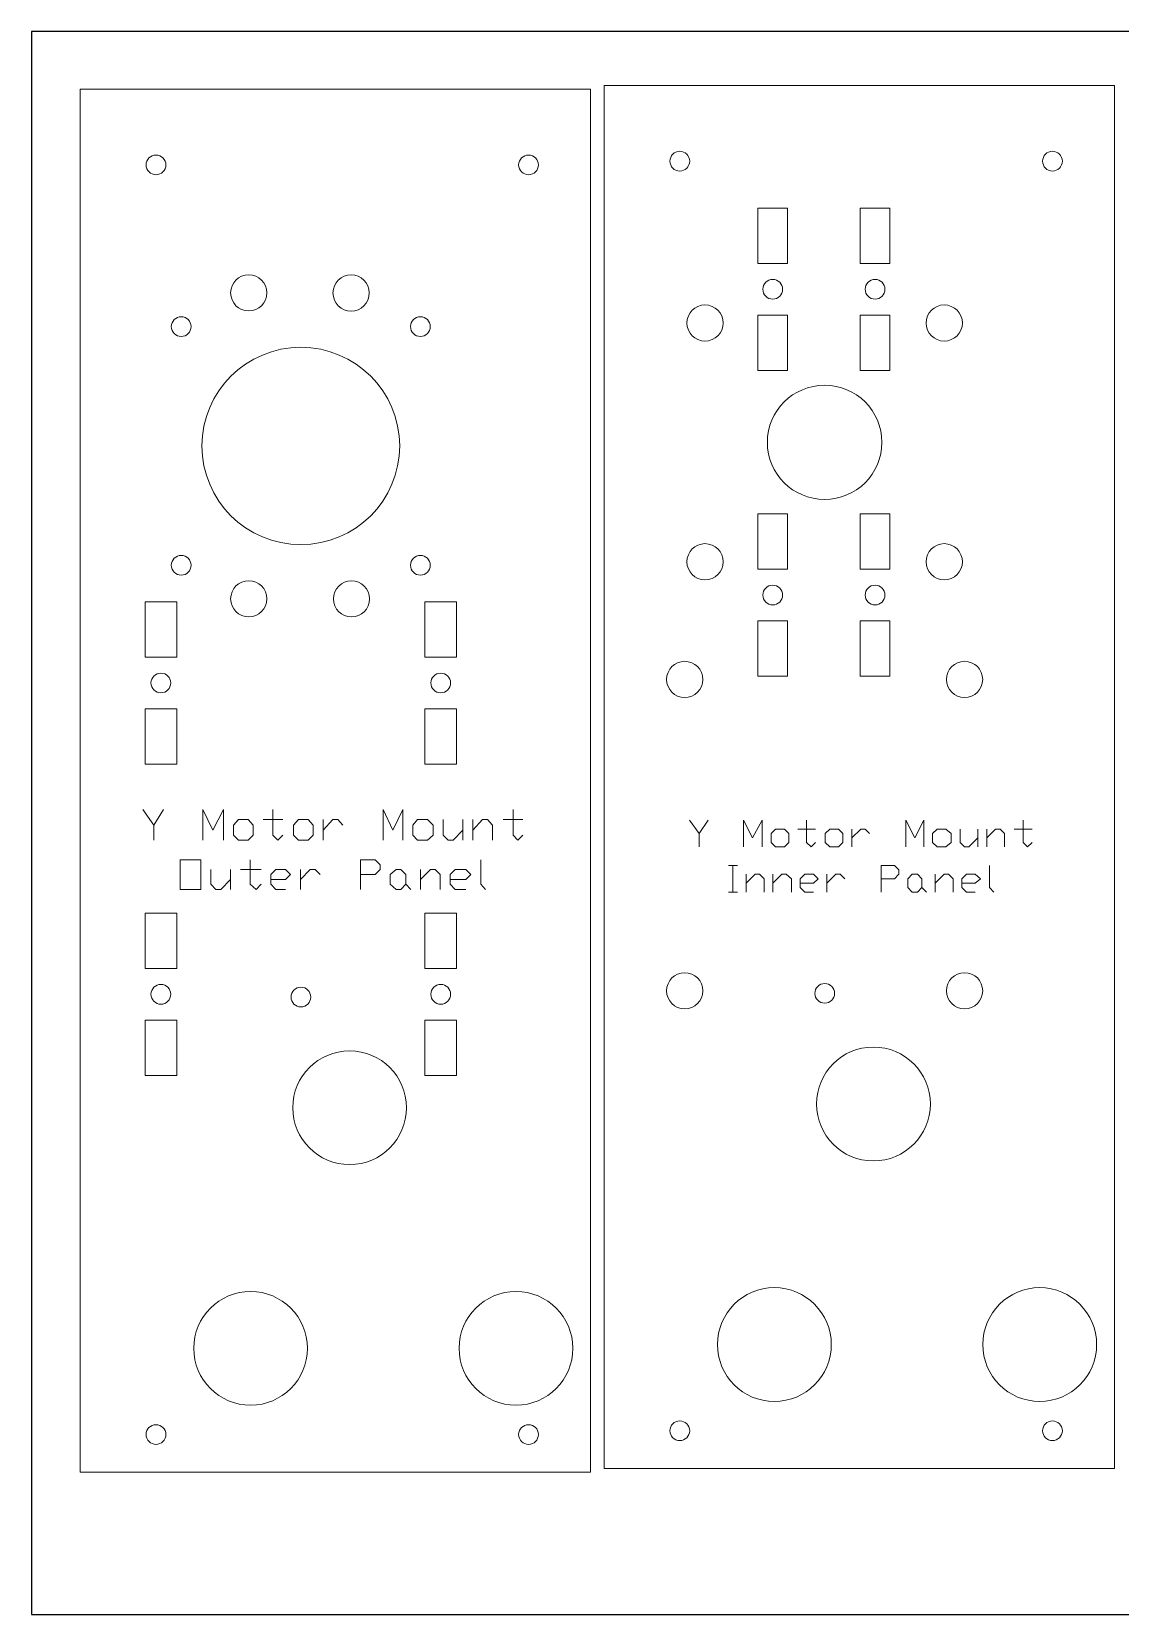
# Model space of a CAD drawing. Header units: inches. Extents: x -12 to 12, y -6 to 6.
# Drawn here: x -12 to -3.74, y -6 to 6 of the extents above; entities that cross this region are included whole.
import ezdxf

# ---------------------------------------------------------------- set-up
doc = ezdxf.new("R2010")
doc.units = ezdxf.units.IN
doc.layers.get('0').update_dxf_attribs({"linetype": 'CONTINUOUS', "lineweight": 25, "true_color": 0x000000})
doc.layers.add('CUT_SHEET_1', color=179, linetype='CONTINUOUS', true_color=0x131326)

# ---------------------------------------------------------------- blocks, each defined once
blk = doc.blocks.new('BORDER')
for p, q in [((24, 0), (0, 0)), ((0, 0), (0, -12)), ((0, -12), (24, -12))]:
    blk.add_line(p, q)

msp = doc.modelspace()

# ---------------------------------------------------------------- linework, layer by layer
at = {"layer": 'CUT_SHEET_1', "color": 3, "lineweight": 15, "true_color": 0x00ff00}
for p, q in [((-11.632, -4.923), (-11.632, 5.564)), ((-11.632, 5.564), (-7.761, 5.564)), ((-7.761, 5.564), (-7.761, -4.923)), ((-7.659, -4.894), (-7.659, 5.591)), ((-7.659, 5.591), (-3.788, 5.591)), ((-3.788, 5.591), (-3.788, -4.894)), ((-3.788, -4.894), (-7.659, -4.894)), ((-7.761, -4.923), (-11.632, -4.923))]:
    msp.add_line(p, q, dxfattribs=at)
at = {"layer": 'CUT_SHEET_1', "color": 1, "lineweight": 15, "true_color": 0xff0000}
for p, q in [((-11.057, 5.064), (-11.057, 5.064)), ((-8.232, 5.064), (-8.232, 5.064)), ((-7.085, 5.093), (-7.085, 5.093)), ((-4.259, 5.093), (-4.259, 5.093)), ((-6.492, 4.662), (-6.268, 4.662)), ((-6.492, 4.243), (-6.492, 4.662)), ((-6.268, 4.662), (-6.268, 4.243)), ((-5.716, 4.243), (-5.716, 4.662)), ((-5.716, 4.662), (-5.492, 4.662)), ((-5.492, 4.662), (-5.492, 4.243)), ((-6.268, 4.243), (-6.492, 4.243)), ((-5.492, 4.243), (-5.716, 4.243)), ((-5.604, 4.122), (-5.604, 4.122)), ((-10.216, 4.019), (-10.216, 4.019)), ((-9.44, 4.019), (-9.44, 4.019)), ((-5.679, 4.047), (-5.679, 4.047)), ((-5.529, 4.047), (-5.529, 4.047)), ((-6.492, 3.851), (-6.268, 3.851)), ((-6.492, 3.432), (-6.492, 3.851)), ((-6.268, 3.851), (-6.268, 3.432)), ((-5.716, 3.432), (-5.716, 3.851)), ((-5.716, 3.851), (-5.492, 3.851)), ((-5.492, 3.851), (-5.492, 3.432)), ((-9.052, 3.839), (-9.052, 3.839)), ((-6.756, 3.791), (-6.756, 3.791)), ((-4.942, 3.791), (-4.942, 3.791)), ((-6.268, 3.432), (-6.492, 3.432)), ((-5.492, 3.432), (-5.716, 3.432)), ((-5.987, 3.319), (-5.987, 3.319)), ((-5.552, 2.886), (-5.552, 2.886)), ((-5.987, 2.453), (-5.987, 2.453)), ((-6.492, 2.343), (-6.268, 2.343)), ((-6.492, 1.925), (-6.492, 2.343)), ((-6.268, 2.343), (-6.268, 1.925)), ((-5.716, 1.925), (-5.716, 2.343)), ((-5.716, 2.343), (-5.492, 2.343)), ((-5.492, 2.343), (-5.492, 1.925)), ((-10.791, 1.954), (-10.791, 1.954)), ((-6.756, 1.981), (-6.756, 1.981)), ((-6.268, 1.925), (-6.492, 1.925)), ((-5.492, 1.925), (-5.716, 1.925)), ((-4.942, 1.981), (-4.942, 1.981)), ((-6.38, 1.803), (-6.38, 1.803)), ((-10.216, 1.7), (-10.216, 1.7)), ((-11.14, 1.677), (-10.9, 1.677)), ((-11.14, 1.258), (-11.14, 1.677)), ((-10.9, 1.677), (-10.9, 1.258)), ((-9.018, 1.677), (-8.778, 1.677)), ((-9.018, 1.258), (-9.018, 1.677)), ((-8.778, 1.677), (-8.778, 1.258)), ((-5.604, 1.654), (-5.604, 1.654)), ((-6.492, 1.532), (-6.268, 1.532)), ((-6.492, 1.113), (-6.492, 1.532)), ((-6.268, 1.532), (-6.268, 1.113)), ((-5.716, 1.113), (-5.716, 1.532)), ((-5.716, 1.532), (-5.492, 1.532)), ((-5.492, 1.532), (-5.492, 1.113)), ((-10.9, 1.258), (-11.14, 1.258)), ((-8.778, 1.258), (-9.018, 1.258)), ((-11.02, 1.136), (-11.02, 1.136)), ((-8.898, 1.136), (-8.898, 1.136)), ((-6.91, 1.089), (-6.91, 1.089)), ((-6.268, 1.113), (-6.492, 1.113)), ((-5.492, 1.113), (-5.716, 1.113)), ((-11.14, 0.865), (-10.9, 0.865)), ((-11.14, 0.446), (-11.14, 0.865)), ((-10.9, 0.865), (-10.9, 0.446)), ((-9.018, 0.865), (-8.778, 0.865)), ((-9.018, 0.446), (-9.018, 0.865)), ((-8.778, 0.865), (-8.778, 0.446)), ((-10.9, 0.446), (-11.14, 0.446)), ((-8.778, 0.446), (-9.018, 0.446)), ((-11.14, -0.684), (-10.9, -0.684)), ((-11.14, -1.103), (-11.14, -0.684)), ((-10.9, -0.684), (-10.9, -1.103)), ((-9.018, -0.684), (-8.778, -0.684)), ((-9.018, -1.103), (-9.018, -0.684)), ((-8.778, -0.684), (-8.778, -1.103)), ((-10.9, -1.103), (-11.14, -1.103)), ((-8.778, -1.103), (-9.018, -1.103)), ((-11.02, -1.224), (-11.02, -1.224)), ((-10.033, -1.32), (-10.033, -1.32)), ((-8.898, -1.224), (-8.898, -1.224)), ((-6.91, -1.272), (-6.91, -1.272)), ((-5.986, -1.217), (-5.986, -1.217)), ((-4.788, -1.272), (-4.788, -1.272)), ((-10.033, -1.32), (-10.033, -1.32)), ((-11.14, -1.495), (-10.9, -1.495)), ((-11.14, -1.914), (-11.14, -1.495)), ((-10.9, -1.495), (-10.9, -1.914)), ((-9.018, -1.495), (-8.778, -1.495)), ((-9.018, -1.914), (-9.018, -1.495)), ((-8.778, -1.495), (-8.778, -1.914)), ((-5.617, -1.699), (-5.617, -1.699)), ((-10.9, -1.914), (-11.14, -1.914)), ((-8.778, -1.914), (-9.018, -1.914)), ((-9.158, -2.159), (-9.158, -2.159)), ((-5.185, -2.131), (-5.185, -2.131)), ((-6.367, -3.523), (-6.367, -3.523)), ((-5.936, -3.954), (-5.936, -3.954)), ((-3.924, -3.954), (-3.924, -3.954)), ((-9.909, -3.983), (-9.909, -3.983)), ((-7.896, -3.983), (-7.896, -3.983)), ((-11.057, -4.562), (-11.057, -4.562)), ((-8.232, -4.562), (-8.232, -4.562))]:
    msp.add_line(p, q, dxfattribs=at)
at = {"layer": 'CUT_SHEET_1', "color": 7, "lineweight": 15, "true_color": 0xffffff}
for p, q in [((-11.156, 0.102), (-11.074, -0.017)), ((-11.074, -0.017), (-11, 0.102)), ((-10.701, -0.129), (-10.701, 0.102)), ((-10.701, 0.102), (-10.626, -0.055)), ((-10.626, -0.055), (-10.544, 0.102)), ((-10.544, 0.102), (-10.544, -0.129)), ((-10.469, -0.017), (-10.432, 0.027)), ((-10.432, 0.027), (-10.357, 0.027)), ((-10.357, 0.027), (-10.32, -0.017)), ((-10.245, 0.027), (-10.096, 0.027)), ((-10.171, 0.102), (-10.171, -0.092)), ((-10.014, -0.017), (-9.977, 0.027)), ((-9.977, 0.027), (-9.902, 0.027)), ((-9.902, 0.027), (-9.865, -0.017)), ((-9.79, -0.055), (-9.715, 0.027)), ((-9.79, -0.129), (-9.79, 0.027)), ((-9.715, 0.027), (-9.678, 0.027)), ((-9.678, 0.027), (-9.641, -0.017)), ((-9.334, -0.129), (-9.334, 0.102)), ((-9.334, 0.102), (-9.26, -0.055)), ((-9.26, -0.055), (-9.185, 0.102)), ((-9.185, 0.102), (-9.185, -0.129)), ((-9.11, -0.017), (-9.073, 0.027)), ((-9.073, 0.027), (-8.999, 0.027)), ((-8.999, 0.027), (-8.954, -0.017)), ((-8.879, 0.027), (-8.879, -0.092)), ((-8.73, 0.027), (-8.73, -0.129)), ((-8.655, -0.055), (-8.58, 0.027)), ((-8.655, -0.129), (-8.655, 0.027)), ((-8.58, 0.027), (-8.543, 0.027)), ((-8.543, 0.027), (-8.506, -0.017)), ((-8.424, 0.027), (-8.274, 0.027)), ((-8.349, 0.102), (-8.349, -0.092)), ((-7.012, 0.022), (-6.938, -0.079)), ((-6.938, -0.079), (-6.87, 0.022)), ((-6.601, -0.18), (-6.601, 0.022)), ((-6.601, 0.022), (-6.534, -0.113)), ((-6.534, -0.113), (-6.46, 0.022)), ((-6.46, 0.022), (-6.46, -0.18)), ((-6.123, 0.022), (-6.123, -0.147)), ((-5.37, -0.18), (-5.37, 0.022)), ((-5.37, 0.022), (-5.302, -0.113)), ((-5.302, -0.113), (-5.235, 0.022)), ((-5.235, 0.022), (-5.235, -0.18)), ((-4.481, 0.022), (-4.481, -0.147)), ((-11.074, -0.017), (-11.074, -0.129)), ((-10.469, -0.092), (-10.469, -0.017)), ((-10.432, -0.129), (-10.469, -0.092)), ((-10.32, -0.092), (-10.357, -0.129)), ((-10.32, -0.017), (-10.32, -0.092)), ((-10.171, -0.092), (-10.133, -0.129)), ((-10.133, -0.129), (-10.096, -0.092)), ((-10.014, -0.092), (-10.014, -0.017)), ((-9.977, -0.129), (-10.014, -0.092)), ((-9.865, -0.092), (-9.902, -0.129)), ((-9.865, -0.017), (-9.865, -0.092)), ((-9.11, -0.092), (-9.11, -0.017)), ((-9.073, -0.129), (-9.11, -0.092)), ((-8.954, -0.092), (-8.999, -0.129)), ((-8.954, -0.017), (-8.954, -0.092)), ((-8.879, -0.092), (-8.842, -0.129)), ((-8.804, -0.129), (-8.73, -0.055)), ((-8.506, -0.017), (-8.506, -0.129)), ((-8.349, -0.092), (-8.312, -0.129)), ((-8.312, -0.129), (-8.274, -0.092)), ((-6.938, -0.079), (-6.938, -0.18)), ((-6.393, -0.079), (-6.359, -0.046)), ((-6.393, -0.147), (-6.393, -0.079)), ((-6.359, -0.046), (-6.292, -0.046)), ((-6.292, -0.046), (-6.258, -0.079)), ((-6.258, -0.079), (-6.258, -0.147)), ((-6.191, -0.046), (-6.056, -0.046)), ((-5.982, -0.079), (-5.948, -0.046)), ((-5.982, -0.147), (-5.982, -0.079)), ((-5.948, -0.046), (-5.881, -0.046)), ((-5.881, -0.046), (-5.848, -0.079)), ((-5.848, -0.079), (-5.848, -0.147)), ((-5.78, -0.113), (-5.713, -0.046)), ((-5.78, -0.18), (-5.78, -0.046)), ((-5.713, -0.046), (-5.679, -0.046)), ((-5.679, -0.046), (-5.646, -0.079)), ((-5.168, -0.079), (-5.134, -0.046)), ((-5.168, -0.147), (-5.168, -0.079)), ((-5.134, -0.046), (-5.067, -0.046)), ((-5.067, -0.046), (-5.027, -0.079)), ((-5.027, -0.079), (-5.027, -0.147)), ((-4.959, -0.046), (-4.959, -0.147)), ((-4.892, -0.18), (-4.825, -0.113)), ((-4.825, -0.046), (-4.825, -0.18)), ((-4.757, -0.113), (-4.69, -0.046)), ((-4.757, -0.18), (-4.757, -0.046)), ((-4.69, -0.046), (-4.656, -0.046)), ((-4.656, -0.046), (-4.623, -0.079)), ((-4.623, -0.079), (-4.623, -0.18)), ((-4.549, -0.046), (-4.414, -0.046)), ((-10.357, -0.129), (-10.432, -0.129)), ((-9.902, -0.129), (-9.977, -0.129)), ((-8.999, -0.129), (-9.073, -0.129)), ((-8.842, -0.129), (-8.804, -0.129)), ((-6.359, -0.18), (-6.393, -0.147)), ((-6.292, -0.18), (-6.359, -0.18)), ((-6.258, -0.147), (-6.292, -0.18)), ((-6.123, -0.147), (-6.09, -0.18)), ((-6.09, -0.18), (-6.056, -0.147)), ((-5.948, -0.18), (-5.982, -0.147)), ((-5.881, -0.18), (-5.948, -0.18)), ((-5.848, -0.147), (-5.881, -0.18)), ((-5.134, -0.18), (-5.168, -0.147)), ((-5.067, -0.18), (-5.134, -0.18)), ((-5.027, -0.147), (-5.067, -0.18)), ((-4.959, -0.147), (-4.926, -0.18)), ((-4.926, -0.18), (-4.892, -0.18)), ((-4.481, -0.147), (-4.448, -0.18)), ((-4.448, -0.18), (-4.414, -0.147)), ((-10.873, -0.279), (-10.716, -0.279)), ((-10.873, -0.503), (-10.873, -0.279)), ((-10.716, -0.279), (-10.716, -0.503)), ((-10.641, -0.353), (-10.641, -0.465)), ((-10.492, -0.353), (-10.492, -0.503)), ((-10.417, -0.353), (-10.26, -0.353)), ((-10.343, -0.279), (-10.343, -0.465)), ((-10.148, -0.353), (-10.186, -0.391)), ((-10.074, -0.353), (-10.148, -0.353)), ((-10.036, -0.391), (-10.074, -0.353)), ((-9.962, -0.428), (-9.887, -0.353)), ((-9.962, -0.503), (-9.962, -0.353)), ((-9.887, -0.353), (-9.85, -0.353)), ((-9.85, -0.353), (-9.812, -0.391)), ((-9.506, -0.503), (-9.506, -0.279)), ((-9.506, -0.279), (-9.394, -0.279)), ((-9.394, -0.279), (-9.357, -0.316)), ((-9.357, -0.353), (-9.394, -0.391)), ((-9.357, -0.316), (-9.357, -0.353)), ((-9.282, -0.391), (-9.237, -0.353)), ((-9.237, -0.353), (-9.2, -0.353)), ((-9.2, -0.353), (-9.163, -0.391)), ((-9.051, -0.428), (-8.976, -0.353)), ((-9.051, -0.503), (-9.051, -0.353)), ((-8.976, -0.353), (-8.939, -0.353)), ((-8.939, -0.353), (-8.901, -0.391)), ((-8.789, -0.353), (-8.827, -0.391)), ((-8.707, -0.353), (-8.789, -0.353)), ((-8.67, -0.391), (-8.707, -0.353)), ((-8.595, -0.279), (-8.595, -0.465)), ((-6.716, -0.322), (-6.648, -0.322)), ((-6.682, -0.322), (-6.682, -0.524)), ((-5.558, -0.524), (-5.558, -0.322)), ((-5.558, -0.322), (-5.457, -0.322)), ((-5.457, -0.322), (-5.424, -0.355)), ((-5.424, -0.355), (-5.424, -0.389)), ((-4.737, -0.322), (-4.737, -0.49)), ((-10.641, -0.465), (-10.604, -0.503)), ((-10.566, -0.503), (-10.492, -0.428)), ((-10.343, -0.465), (-10.298, -0.503)), ((-10.298, -0.503), (-10.26, -0.465)), ((-10.186, -0.391), (-10.186, -0.465)), ((-10.186, -0.428), (-10.074, -0.428)), ((-10.186, -0.465), (-10.148, -0.503)), ((-10.074, -0.428), (-10.036, -0.391)), ((-9.394, -0.391), (-9.506, -0.391)), ((-9.282, -0.465), (-9.282, -0.391)), ((-9.237, -0.503), (-9.282, -0.465)), ((-9.163, -0.465), (-9.2, -0.503)), ((-9.163, -0.391), (-9.163, -0.465)), ((-9.163, -0.465), (-9.125, -0.503)), ((-8.901, -0.391), (-8.901, -0.503)), ((-8.827, -0.391), (-8.827, -0.465)), ((-8.827, -0.428), (-8.707, -0.428)), ((-8.827, -0.465), (-8.789, -0.503)), ((-8.707, -0.428), (-8.67, -0.391)), ((-8.595, -0.465), (-8.558, -0.503)), ((-6.581, -0.456), (-6.514, -0.389)), ((-6.581, -0.524), (-6.581, -0.389)), ((-6.514, -0.389), (-6.48, -0.389)), ((-6.48, -0.389), (-6.446, -0.423)), ((-6.446, -0.423), (-6.446, -0.524)), ((-6.379, -0.456), (-6.312, -0.389)), ((-6.379, -0.524), (-6.379, -0.389)), ((-6.312, -0.389), (-6.278, -0.389)), ((-6.278, -0.389), (-6.238, -0.423)), ((-6.238, -0.423), (-6.238, -0.524)), ((-6.137, -0.389), (-6.171, -0.423)), ((-6.171, -0.423), (-6.171, -0.49)), ((-6.171, -0.456), (-6.07, -0.456)), ((-6.07, -0.389), (-6.137, -0.389)), ((-6.036, -0.423), (-6.07, -0.389)), ((-6.07, -0.456), (-6.036, -0.423)), ((-5.969, -0.456), (-5.901, -0.389)), ((-5.969, -0.524), (-5.969, -0.389)), ((-5.901, -0.389), (-5.868, -0.389)), ((-5.868, -0.389), (-5.834, -0.423)), ((-5.457, -0.423), (-5.558, -0.423)), ((-5.424, -0.389), (-5.457, -0.423)), ((-5.356, -0.423), (-5.323, -0.389)), ((-5.356, -0.49), (-5.356, -0.423)), ((-5.323, -0.389), (-5.282, -0.389)), ((-5.282, -0.389), (-5.249, -0.423)), ((-5.249, -0.423), (-5.249, -0.49)), ((-5.148, -0.456), (-5.08, -0.389)), ((-5.148, -0.524), (-5.148, -0.389)), ((-5.08, -0.389), (-5.047, -0.389)), ((-5.047, -0.389), (-5.013, -0.423)), ((-5.013, -0.423), (-5.013, -0.524)), ((-4.912, -0.389), (-4.946, -0.423)), ((-4.946, -0.423), (-4.946, -0.49)), ((-4.946, -0.456), (-4.845, -0.456)), ((-4.845, -0.389), (-4.912, -0.389)), ((-4.804, -0.423), (-4.845, -0.389)), ((-4.845, -0.456), (-4.804, -0.423)), ((-10.716, -0.503), (-10.873, -0.503)), ((-10.604, -0.503), (-10.566, -0.503)), ((-10.148, -0.503), (-10.074, -0.503)), ((-9.2, -0.503), (-9.237, -0.503)), ((-8.789, -0.503), (-8.707, -0.503)), ((-6.716, -0.524), (-6.648, -0.524)), ((-6.171, -0.49), (-6.137, -0.524)), ((-6.137, -0.524), (-6.07, -0.524)), ((-5.323, -0.524), (-5.356, -0.49)), ((-5.282, -0.524), (-5.323, -0.524)), ((-5.249, -0.49), (-5.282, -0.524)), ((-5.249, -0.49), (-5.215, -0.524)), ((-4.946, -0.49), (-4.912, -0.524)), ((-4.912, -0.524), (-4.845, -0.524)), ((-4.737, -0.49), (-4.703, -0.524))]:
    msp.add_line(p, q, dxfattribs=at)
at = {"layer": 'CUT_SHEET_1', "color": 1, "lineweight": 15, "true_color": 0xff0000}
for points, degree in [([(-11.057, 5.064), (-11.099, 5.065), (-11.132, 5.031), (-11.132, 4.99)], 3), ([(-10.982, 4.99), (-10.982, 5.031), (-11.016, 5.065), (-11.057, 5.064)], 3), ([(-8.232, 5.064), (-8.273, 5.065), (-8.307, 5.031), (-8.307, 4.99)], 3), ([(-8.157, 4.99), (-8.157, 5.031), (-8.19, 5.065), (-8.232, 5.064)], 3), ([(-7.085, 5.093), (-7.126, 5.093), (-7.16, 5.059), (-7.16, 5.018)], 3), ([(-7.01, 5.018), (-7.01, 5.059), (-7.044, 5.093), (-7.085, 5.093)], 3), ([(-4.259, 5.093), (-4.301, 5.093), (-4.334, 5.059), (-4.334, 5.018)], 3), ([(-4.184, 5.018), (-4.184, 5.059), (-4.218, 5.093), (-4.259, 5.093)], 3), ([(-11.132, 4.99), (-11.132, 4.948), (-11.098, 4.915), (-11.057, 4.915)], 3), ([(-11.057, 4.915), (-11.016, 4.915), (-10.982, 4.948), (-10.982, 4.99)], 3), ([(-8.307, 4.99), (-8.307, 4.948), (-8.273, 4.915), (-8.232, 4.915)], 3), ([(-8.232, 4.915), (-8.19, 4.915), (-8.157, 4.948), (-8.157, 4.99)], 3), ([(-7.16, 5.018), (-7.16, 4.977), (-7.126, 4.943), (-7.085, 4.943)], 3), ([(-7.085, 4.943), (-7.044, 4.943), (-7.01, 4.977), (-7.01, 5.018)], 3), ([(-4.334, 5.018), (-4.334, 4.977), (-4.301, 4.943), (-4.259, 4.943)], 3), ([(-4.259, 4.943), (-4.218, 4.943), (-4.185, 4.977), (-4.184, 5.018)], 3), ([(-10.354, 4.156), (-10.43, 4.157), (-10.491, 4.095), (-10.491, 4.019)], 3), ([(-10.216, 4.019), (-10.216, 4.095), (-10.278, 4.157), (-10.354, 4.156)], 3), ([(-9.577, 4.156), (-9.653, 4.156), (-9.715, 4.094), (-9.715, 4.019)], 3), ([(-9.44, 4.019), (-9.44, 4.094), (-9.501, 4.156), (-9.577, 4.156)], 3), ([(-6.38, 4.122), (-6.422, 4.122), (-6.455, 4.088), (-6.455, 4.047)], 3), ([(-6.305, 4.047), (-6.305, 4.088), (-6.339, 4.122), (-6.38, 4.122)], 3), ([(-6.38, 4.122), (-6.38, 4.122), (-6.38, 4.122)], 2), ([(-5.604, 4.122), (-5.645, 4.122), (-5.679, 4.088), (-5.679, 4.047)], 3), ([(-5.529, 4.047), (-5.529, 4.088), (-5.562, 4.122), (-5.604, 4.122)], 3), ([(-10.491, 4.019), (-10.491, 3.944), (-10.43, 3.882), (-10.354, 3.882)], 3), ([(-10.354, 3.882), (-10.278, 3.882), (-10.216, 3.944), (-10.216, 4.019)], 3), ([(-9.715, 4.019), (-9.715, 3.943), (-9.653, 3.881), (-9.577, 3.881)], 3), ([(-9.577, 3.881), (-9.501, 3.881), (-9.44, 3.943), (-9.44, 4.019)], 3), ([(-6.455, 4.047), (-6.455, 4.047), (-6.455, 4.047)], 2), ([(-6.455, 4.047), (-6.455, 4.005), (-6.422, 3.972), (-6.38, 3.972)], 3), ([(-6.38, 3.972), (-6.339, 3.972), (-6.305, 4.005), (-6.305, 4.047)], 3), ([(-5.679, 4.047), (-5.679, 4.005), (-5.645, 3.972), (-5.604, 3.972)], 3), ([(-5.604, 3.972), (-5.562, 3.972), (-5.529, 4.005), (-5.529, 4.047)], 3), ([(-5.604, 3.972), (-5.604, 3.972), (-5.604, 3.972)], 2), ([(-6.894, 3.928), (-6.969, 3.928), (-7.031, 3.867), (-7.031, 3.791)], 3), ([(-6.756, 3.791), (-6.756, 3.867), (-6.818, 3.928), (-6.894, 3.928)], 3), ([(-5.08, 3.928), (-5.155, 3.928), (-5.217, 3.867), (-5.217, 3.791)], 3), ([(-4.942, 3.791), (-4.942, 3.867), (-5.004, 3.928), (-5.08, 3.928)], 3), ([(-10.866, 3.839), (-10.907, 3.839), (-10.941, 3.805), (-10.941, 3.764)], 3), ([(-10.941, 3.764), (-10.941, 3.723), (-10.907, 3.689), (-10.866, 3.689)], 3), ([(-10.791, 3.764), (-10.791, 3.805), (-10.825, 3.839), (-10.866, 3.839)], 3), ([(-10.866, 3.839), (-10.866, 3.839), (-10.866, 3.839), (-10.866, 3.839)], 3), ([(-10.866, 3.689), (-10.825, 3.689), (-10.791, 3.723), (-10.791, 3.764)], 3), ([(-9.052, 3.839), (-9.093, 3.839), (-9.127, 3.805), (-9.127, 3.764)], 3), ([(-9.127, 3.764), (-9.127, 3.723), (-9.093, 3.689), (-9.052, 3.689)], 3), ([(-8.977, 3.764), (-8.977, 3.805), (-9.011, 3.839), (-9.052, 3.839)], 3), ([(-9.052, 3.689), (-9.011, 3.689), (-8.977, 3.723), (-8.977, 3.764)], 3), ([(-7.031, 3.791), (-7.031, 3.715), (-6.969, 3.654), (-6.894, 3.654)], 3), ([(-6.894, 3.654), (-6.818, 3.654), (-6.756, 3.715), (-6.756, 3.791)], 3), ([(-5.217, 3.791), (-5.217, 3.715), (-5.155, 3.654), (-5.08, 3.654)], 3), ([(-5.08, 3.654), (-5.004, 3.654), (-4.942, 3.715), (-4.942, 3.791)], 3), ([(-9.959, 3.607), (-10.372, 3.607), (-10.708, 3.273), (-10.709, 2.859)], 3), ([(-9.209, 2.859), (-9.21, 3.273), (-9.545, 3.607), (-9.959, 3.607)], 3), ([(-9.959, 3.607), (-9.959, 3.607), (-9.959, 3.607), (-9.959, 3.607)], 3), ([(-5.987, 3.319), (-6.226, 3.32), (-6.421, 3.126), (-6.421, 2.886)], 3), ([(-5.552, 2.886), (-5.553, 3.126), (-5.747, 3.32), (-5.987, 3.319)], 3), ([(-6.421, 2.886), (-6.421, 2.647), (-6.226, 2.453), (-5.987, 2.453)], 3), ([(-6.421, 2.886), (-6.421, 2.886), (-6.421, 2.886)], 2), ([(-5.987, 2.453), (-5.747, 2.453), (-5.553, 2.647), (-5.552, 2.886)], 3), ([(-10.709, 2.859), (-10.708, 2.446), (-10.372, 2.111), (-9.959, 2.111)], 3), ([(-10.709, 2.859), (-10.709, 2.859), (-10.709, 2.859), (-10.709, 2.859)], 3), ([(-9.959, 2.111), (-9.545, 2.111), (-9.21, 2.446), (-9.209, 2.859)], 3), ([(-6.894, 2.118), (-6.969, 2.118), (-7.031, 2.057), (-7.031, 1.981)], 3), ([(-6.756, 1.981), (-6.756, 2.057), (-6.818, 2.118), (-6.894, 2.118)], 3), ([(-5.08, 2.118), (-5.155, 2.118), (-5.217, 2.057), (-5.217, 1.981)], 3), ([(-4.942, 1.981), (-4.942, 2.057), (-5.004, 2.118), (-5.08, 2.118)], 3), ([(-10.866, 2.029), (-10.907, 2.029), (-10.941, 1.995), (-10.941, 1.954)], 3), ([(-10.941, 1.954), (-10.941, 1.913), (-10.907, 1.879), (-10.866, 1.879)], 3), ([(-10.791, 1.954), (-10.791, 1.995), (-10.825, 2.029), (-10.866, 2.029)], 3), ([(-10.866, 1.879), (-10.825, 1.879), (-10.791, 1.913), (-10.791, 1.954)], 3), ([(-9.052, 2.029), (-9.093, 2.029), (-9.127, 1.995), (-9.127, 1.954)], 3), ([(-9.127, 1.954), (-9.127, 1.913), (-9.093, 1.879), (-9.052, 1.879)], 3), ([(-8.977, 1.954), (-8.977, 1.995), (-9.011, 2.029), (-9.052, 2.029)], 3), ([(-9.052, 1.879), (-9.011, 1.879), (-8.977, 1.913), (-8.977, 1.954)], 3), ([(-7.031, 1.981), (-7.031, 1.905), (-6.969, 1.844), (-6.894, 1.844)], 3), ([(-6.894, 1.844), (-6.818, 1.844), (-6.756, 1.905), (-6.756, 1.981)], 3), ([(-5.217, 1.981), (-5.217, 1.905), (-5.155, 1.844), (-5.08, 1.844)], 3), ([(-5.08, 1.844), (-5.004, 1.844), (-4.942, 1.905), (-4.942, 1.981)], 3), ([(-10.354, 1.837), (-10.429, 1.837), (-10.491, 1.776), (-10.491, 1.7)], 3), ([(-10.216, 1.7), (-10.216, 1.776), (-10.278, 1.837), (-10.354, 1.837)], 3), ([(-9.575, 1.836), (-9.65, 1.836), (-9.712, 1.775), (-9.712, 1.699)], 3), ([(-9.437, 1.699), (-9.437, 1.775), (-9.499, 1.836), (-9.575, 1.836)], 3), ([(-6.38, 1.803), (-6.422, 1.803), (-6.455, 1.77), (-6.455, 1.728)], 3), ([(-6.305, 1.728), (-6.305, 1.77), (-6.339, 1.803), (-6.38, 1.803)], 3), ([(-5.604, 1.803), (-5.645, 1.803), (-5.679, 1.77), (-5.679, 1.728)], 3), ([(-5.529, 1.728), (-5.529, 1.77), (-5.562, 1.803), (-5.604, 1.803)], 3), ([(-10.491, 1.7), (-10.491, 1.624), (-10.429, 1.563), (-10.354, 1.563)], 3), ([(-10.354, 1.563), (-10.278, 1.563), (-10.216, 1.624), (-10.216, 1.7)], 3), ([(-9.712, 1.699), (-9.712, 1.623), (-9.65, 1.562), (-9.575, 1.562)], 3), ([(-9.575, 1.562), (-9.499, 1.562), (-9.437, 1.623), (-9.437, 1.699)], 3), ([(-6.455, 1.728), (-6.455, 1.687), (-6.422, 1.653), (-6.38, 1.653)], 3), ([(-6.38, 1.653), (-6.339, 1.653), (-6.305, 1.687), (-6.305, 1.728)], 3), ([(-5.679, 1.728), (-5.679, 1.687), (-5.645, 1.653), (-5.604, 1.654)], 3), ([(-5.604, 1.654), (-5.562, 1.653), (-5.529, 1.687), (-5.529, 1.728)], 3), ([(-7.048, 1.226), (-7.124, 1.226), (-7.185, 1.164), (-7.185, 1.089)], 3), ([(-6.91, 1.089), (-6.91, 1.164), (-6.972, 1.226), (-7.048, 1.226)], 3), ([(-4.925, 1.226), (-5.001, 1.226), (-5.063, 1.164), (-5.063, 1.089)], 3), ([(-4.788, 1.089), (-4.788, 1.164), (-4.85, 1.226), (-4.925, 1.226)], 3), ([(-11.02, 1.136), (-11.061, 1.136), (-11.095, 1.103), (-11.095, 1.062)], 3), ([(-10.945, 1.062), (-10.945, 1.103), (-10.979, 1.136), (-11.02, 1.136)], 3), ([(-8.898, 1.136), (-8.939, 1.136), (-8.973, 1.103), (-8.973, 1.062)], 3), ([(-8.823, 1.062), (-8.823, 1.103), (-8.856, 1.136), (-8.898, 1.136)], 3), ([(-7.185, 1.089), (-7.185, 1.013), (-7.124, 0.951), (-7.048, 0.952)], 3), ([(-7.048, 0.952), (-6.972, 0.951), (-6.91, 1.013), (-6.91, 1.089)], 3), ([(-5.063, 1.089), (-5.063, 1.013), (-5.001, 0.951), (-4.925, 0.952)], 3), ([(-4.925, 0.952), (-4.85, 0.951), (-4.788, 1.013), (-4.788, 1.089)], 3), ([(-4.788, 1.089), (-4.788, 1.089), (-4.788, 1.089), (-4.788, 1.089)], 3), ([(-11.095, 1.062), (-11.095, 1.02), (-11.061, 0.987), (-11.02, 0.987)], 3), ([(-11.02, 0.987), (-10.979, 0.987), (-10.945, 1.02), (-10.945, 1.062)], 3), ([(-8.973, 1.062), (-8.973, 1.02), (-8.939, 0.987), (-8.898, 0.987)], 3), ([(-8.898, 0.987), (-8.856, 0.987), (-8.823, 1.02), (-8.823, 1.062)], 3), ([(-7.048, -1.135), (-7.124, -1.135), (-7.185, -1.196), (-7.185, -1.272)], 3), ([(-6.91, -1.272), (-6.91, -1.196), (-6.972, -1.135), (-7.048, -1.135)], 3), ([(-4.925, -1.135), (-5.001, -1.135), (-5.063, -1.196), (-5.063, -1.272)], 3), ([(-4.788, -1.272), (-4.788, -1.196), (-4.85, -1.135), (-4.925, -1.135)], 3), ([(-11.02, -1.224), (-11.061, -1.224), (-11.095, -1.257), (-11.095, -1.299)], 3), ([(-11.095, -1.299), (-11.095, -1.34), (-11.061, -1.374), (-11.02, -1.374)], 3), ([(-10.945, -1.299), (-10.945, -1.257), (-10.979, -1.224), (-11.02, -1.224)], 3), ([(-11.02, -1.374), (-10.979, -1.374), (-10.945, -1.34), (-10.945, -1.299)], 3), ([(-9.958, -1.245), (-10, -1.245), (-10.033, -1.278), (-10.033, -1.32)], 3), ([(-9.958, -1.245), (-10, -1.245), (-10.033, -1.279), (-10.033, -1.32)], 3), ([(-10.033, -1.32), (-10.033, -1.361), (-10, -1.395), (-9.958, -1.394)], 3), ([(-9.884, -1.32), (-9.884, -1.278), (-9.917, -1.245), (-9.958, -1.245)], 3), ([(-9.958, -1.245), (-9.958, -1.245), (-9.958, -1.245)], 2), ([(-9.884, -1.32), (-9.884, -1.279), (-9.917, -1.245), (-9.958, -1.245)], 3), ([(-9.958, -1.245), (-9.958, -1.245), (-9.958, -1.245)], 2), ([(-9.958, -1.394), (-9.917, -1.395), (-9.884, -1.361), (-9.884, -1.32)], 3), ([(-8.898, -1.224), (-8.939, -1.224), (-8.973, -1.257), (-8.973, -1.299)], 3), ([(-8.973, -1.299), (-8.973, -1.34), (-8.939, -1.374), (-8.898, -1.374)], 3), ([(-8.823, -1.299), (-8.823, -1.257), (-8.856, -1.224), (-8.898, -1.224)], 3), ([(-8.898, -1.374), (-8.856, -1.374), (-8.823, -1.34), (-8.823, -1.299)], 3), ([(-7.185, -1.272), (-7.185, -1.348), (-7.124, -1.409), (-7.048, -1.409)], 3), ([(-7.048, -1.409), (-6.972, -1.409), (-6.91, -1.348), (-6.91, -1.272)], 3), ([(-5.986, -1.217), (-6.027, -1.217), (-6.061, -1.25), (-6.061, -1.292)], 3), ([(-6.061, -1.292), (-6.061, -1.333), (-6.027, -1.366), (-5.986, -1.366)], 3), ([(-5.911, -1.292), (-5.911, -1.25), (-5.945, -1.217), (-5.986, -1.217)], 3), ([(-5.986, -1.366), (-5.945, -1.366), (-5.911, -1.333), (-5.911, -1.292)], 3), ([(-5.063, -1.272), (-5.063, -1.348), (-5.001, -1.409), (-4.925, -1.409)], 3), ([(-4.925, -1.409), (-4.85, -1.409), (-4.788, -1.348), (-4.788, -1.272)], 3), ([(-10.033, -1.32), (-10.033, -1.361), (-10, -1.395), (-9.958, -1.395)], 3), ([(-9.958, -1.395), (-9.917, -1.395), (-9.884, -1.361), (-9.884, -1.32)], 3), ([(-9.589, -1.728), (-9.827, -1.728), (-10.02, -1.921), (-10.02, -2.159)], 3), ([(-9.158, -2.159), (-9.158, -1.921), (-9.351, -1.728), (-9.589, -1.728)], 3), ([(-9.589, -1.728), (-9.589, -1.728), (-9.589, -1.728)], 2), ([(-5.617, -1.699), (-5.855, -1.699), (-6.048, -1.892), (-6.048, -2.131)], 3), ([(-5.185, -2.131), (-5.185, -1.893), (-5.378, -1.699), (-5.617, -1.699)], 3), ([(-10.02, -2.159), (-10.02, -2.397), (-9.827, -2.59), (-9.589, -2.59)], 3), ([(-10.02, -2.159), (-10.02, -2.159), (-10.02, -2.159), (-10.02, -2.159)], 3), ([(-9.589, -2.59), (-9.351, -2.59), (-9.158, -2.397), (-9.158, -2.159)], 3), ([(-6.048, -2.131), (-6.048, -2.369), (-5.855, -2.562), (-5.617, -2.562)], 3), ([(-6.048, -2.131), (-6.048, -2.131), (-6.048, -2.131)], 2), ([(-5.617, -2.562), (-5.378, -2.562), (-5.185, -2.369), (-5.185, -2.131)], 3), ([(-9.589, -2.59), (-9.589, -2.59), (-9.589, -2.59), (-9.589, -2.59)], 3), ([(-5.617, -2.562), (-5.617, -2.562), (-5.617, -2.562), (-5.617, -2.562)], 3), ([(-10.34, -3.552), (-10.578, -3.552), (-10.771, -3.745), (-10.771, -3.983)], 3), ([(-9.909, -3.983), (-9.909, -3.745), (-10.102, -3.552), (-10.34, -3.552)], 3), ([(-10.34, -3.552), (-10.34, -3.552), (-10.34, -3.552)], 2), ([(-8.328, -3.552), (-8.566, -3.552), (-8.759, -3.745), (-8.759, -3.983)], 3), ([(-7.896, -3.983), (-7.896, -3.745), (-8.089, -3.552), (-8.328, -3.552)], 3), ([(-8.328, -3.552), (-8.328, -3.552), (-8.328, -3.552)], 2), ([(-6.367, -3.523), (-6.606, -3.523), (-6.799, -3.716), (-6.799, -3.954)], 3), ([(-5.936, -3.954), (-5.936, -3.716), (-6.129, -3.523), (-6.367, -3.523)], 3), ([(-4.355, -3.523), (-4.593, -3.523), (-4.787, -3.716), (-4.787, -3.954)], 3), ([(-3.924, -3.954), (-3.924, -3.716), (-4.117, -3.523), (-4.355, -3.523)], 3), ([(-6.799, -3.954), (-6.799, -4.193), (-6.606, -4.386), (-6.368, -4.386)], 3), ([(-6.799, -3.954), (-6.799, -3.954), (-6.799, -3.954), (-6.799, -3.954)], 3), ([(-6.367, -4.386), (-6.129, -4.386), (-5.936, -4.193), (-5.936, -3.954)], 3), ([(-4.787, -3.954), (-4.787, -4.193), (-4.593, -4.386), (-4.355, -4.386)], 3), ([(-4.787, -3.954), (-4.787, -3.954), (-4.787, -3.954), (-4.787, -3.954)], 3), ([(-4.355, -4.386), (-4.117, -4.386), (-3.924, -4.193), (-3.924, -3.954)], 3), ([(-10.771, -3.983), (-10.771, -4.221), (-10.578, -4.414), (-10.34, -4.414)], 3), ([(-10.771, -3.983), (-10.771, -3.983), (-10.771, -3.983)], 2), ([(-10.34, -4.414), (-10.102, -4.414), (-9.909, -4.221), (-9.909, -3.983)], 3), ([(-8.759, -3.983), (-8.759, -4.221), (-8.566, -4.414), (-8.328, -4.414)], 3), ([(-8.759, -3.983), (-8.759, -3.983), (-8.759, -3.983)], 2), ([(-8.328, -4.414), (-8.089, -4.414), (-7.896, -4.221), (-7.896, -3.983)], 3), ([(-10.34, -4.414), (-10.34, -4.414), (-10.34, -4.414), (-10.34, -4.414)], 3), ([(-8.328, -4.414), (-8.328, -4.414), (-8.328, -4.414), (-8.328, -4.414)], 3), ([(-6.368, -4.386), (-6.368, -4.386), (-6.368, -4.386), (-6.367, -4.386)], 3), ([(-4.355, -4.386), (-4.355, -4.386), (-4.355, -4.386)], 2), ([(-7.085, -4.534), (-7.126, -4.534), (-7.16, -4.567), (-7.16, -4.608)], 3), ([(-7.01, -4.608), (-7.01, -4.567), (-7.044, -4.534), (-7.085, -4.534)], 3), ([(-4.259, -4.534), (-4.301, -4.534), (-4.334, -4.567), (-4.334, -4.608)], 3), ([(-4.184, -4.608), (-4.184, -4.567), (-4.218, -4.534), (-4.259, -4.534)], 3), ([(-11.057, -4.562), (-11.099, -4.562), (-11.132, -4.595), (-11.132, -4.636)], 3), ([(-11.132, -4.636), (-11.132, -4.678), (-11.098, -4.711), (-11.057, -4.711)], 3), ([(-10.982, -4.636), (-10.982, -4.595), (-11.016, -4.562), (-11.057, -4.562)], 3), ([(-11.057, -4.711), (-11.016, -4.711), (-10.982, -4.678), (-10.982, -4.636)], 3), ([(-8.232, -4.562), (-8.273, -4.562), (-8.307, -4.595), (-8.307, -4.636)], 3), ([(-8.307, -4.636), (-8.307, -4.678), (-8.273, -4.711), (-8.232, -4.711)], 3), ([(-8.157, -4.636), (-8.157, -4.595), (-8.19, -4.562), (-8.232, -4.562)], 3), ([(-8.232, -4.711), (-8.19, -4.711), (-8.157, -4.678), (-8.157, -4.636)], 3), ([(-7.16, -4.608), (-7.16, -4.65), (-7.126, -4.683), (-7.085, -4.683)], 3), ([(-7.085, -4.683), (-7.044, -4.683), (-7.01, -4.65), (-7.01, -4.608)], 3), ([(-4.334, -4.608), (-4.334, -4.65), (-4.301, -4.683), (-4.259, -4.683)], 3), ([(-4.259, -4.683), (-4.218, -4.683), (-4.185, -4.65), (-4.184, -4.608)], 3)]:
    msp.add_open_spline(points, degree=degree, dxfattribs=at)

# ---------------------------------------------------------------- block references
msp.add_blockref('BORDER', (-12, 6))

doc.saveas('drawing.dxf')
